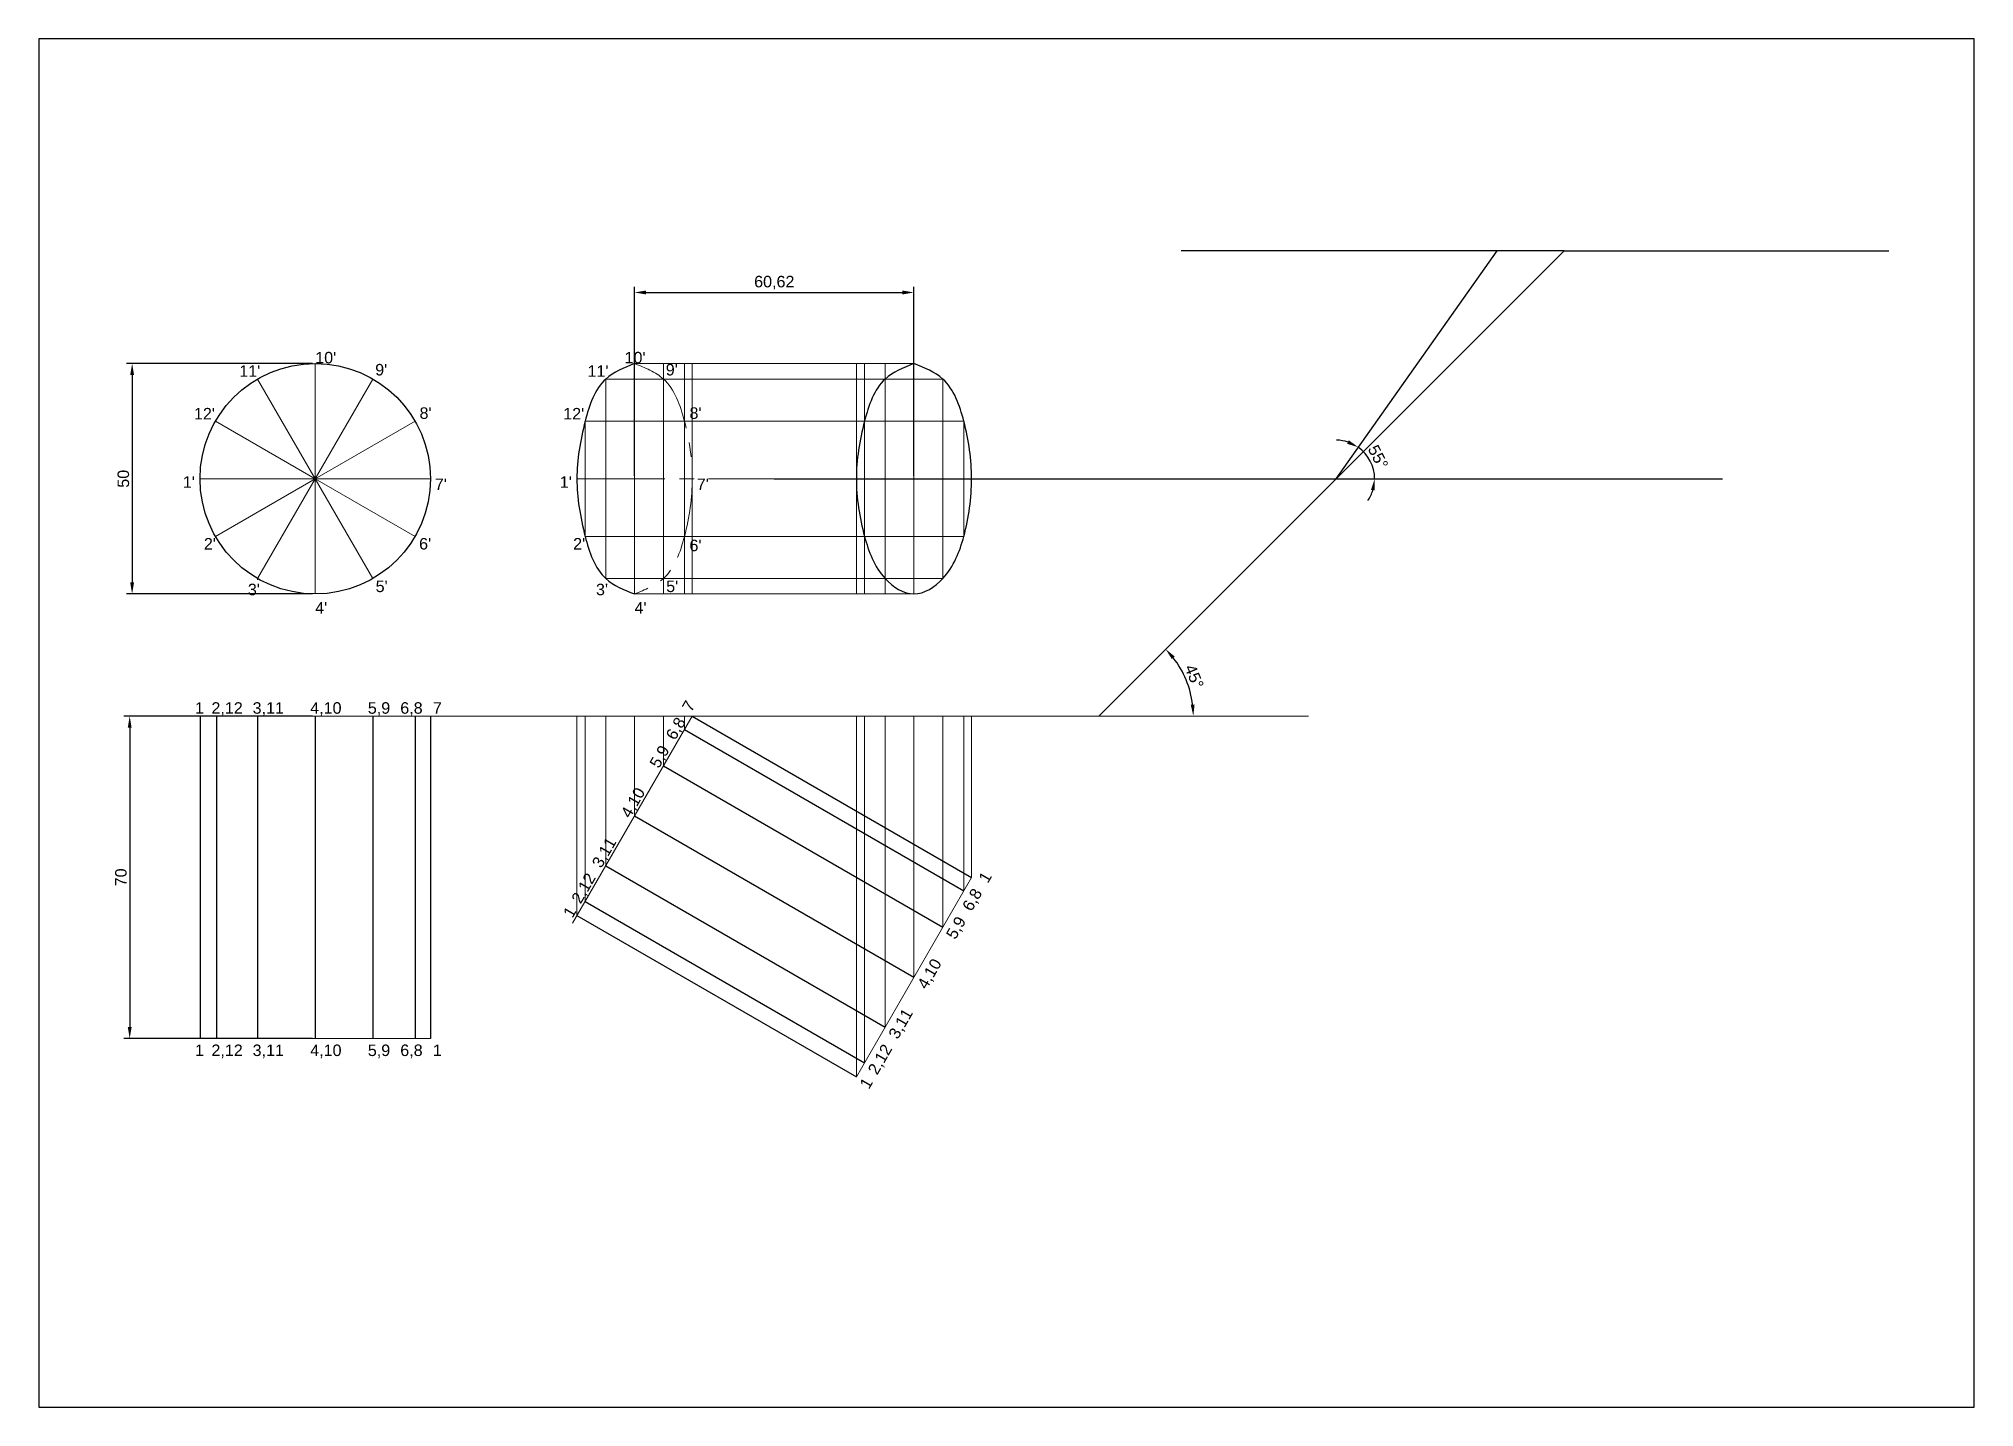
# Model space of a CAD drawing. Header units: millimetres. Extents: x 0 to 420, y 0 to 297.
import ezdxf

# ---------------------------------------------------------------- set-up
doc = ezdxf.new("R2010")
doc.units = ezdxf.units.MM
doc.linetypes.add('CENTER2', pattern=[28.575, 19.05, -3.175, 3.175, -3.175])
doc.styles.get("Standard").update_dxf_attribs({"font": 'arial.ttf'})
doc.dimstyles.new('ISO-25', dxfattribs={"dimtxt": 2.5, "dimasz": 2.5, "dimexe": 1.25, "dimexo": 0.625, "dimtad": 1, "dimtxsty": 'Standard', "dimcen": 2.5, "dimadec": 0, "dimazin": 0, "dimtfac": 1, "dimtmove": 0, "dimatfit": 3, "dimfxl": 1, "dimarcsym": 0})

# ---------------------------------------------------------------- blocks, each defined once
blk = doc.blocks.new('*D3')
at = {"color": 0, "lineweight": -2, "transparency": 16777216}
for p, q in [((59.38, 226.5), (19.02, 226.5)), ((20.27, 224), (20.27, 179)), ((59.38, 176.5), (19.02, 176.5))]:
    blk.add_line(p, q, dxfattribs=at)
at = {"color": 0, "transparency": 16777216}
for points in [[(19.85, 224), (20.69, 224), (20.27, 226.5)], [(19.85, 179), (20.69, 179), (20.27, 176.5)]]:
    blk.add_solid(points, dxfattribs=at)
at = {"layer": 'Defpoints', "color": 0, "transparency": 16777216}
for p in [(60, 226.5), (20.27, 176.5), (60, 176.5)]:
    blk.add_point(p, dxfattribs=at)
at = {"color": 0, "lineweight": 9, "transparency": 16777216, "insert": (18.37, 201.5), "char_height": 2.5, "attachment_point": 5, "rotation": 90}
blk.add_mtext('50', dxfattribs=at)
blk = doc.blocks.new('*D4')
at = {"color": 0, "lineweight": -2, "transparency": 16777216}
for p, q in [((59.38, 150), (18.49, 150)), ((19.74, 147.5), (19.74, 82.5)), ((59.38, 80), (18.49, 80))]:
    blk.add_line(p, q, dxfattribs=at)
at = {"color": 0, "transparency": 16777216}
for points in [[(19.33, 147.5), (20.16, 147.5), (19.74, 150)], [(19.33, 82.5), (20.16, 82.5), (19.74, 80)]]:
    blk.add_solid(points, dxfattribs=at)
at = {"layer": 'Defpoints', "color": 0, "transparency": 16777216}
for p in [(60, 150), (19.74, 80), (60, 80)]:
    blk.add_point(p, dxfattribs=at)
at = {"color": 0, "lineweight": 9, "transparency": 16777216, "insert": (17.84, 115), "char_height": 2.5, "attachment_point": 5, "rotation": 90}
blk.add_mtext('70', dxfattribs=at)
blk = doc.blocks.new('*D8')
at = {"color": 0, "lineweight": -2, "transparency": 16777216}
blk.add_arc((230, 150), 20.54, 6.9768, 38.0232, dxfattribs=at)
at = {"color": 0, "transparency": 16777216}
for points in [[(245.87, 162.38), (246.5, 162.93), (244.53, 164.53)], [(250.81, 152.52), (249.98, 152.47), (250.54, 150)]]:
    blk.add_solid(points, dxfattribs=at)
at = {"layer": 'Defpoints', "color": 0, "transparency": 16777216}
for p in [(316.31, 236.31), (249.84, 155.32), (35, 150), (230, 150), (275.57, 150)]:
    blk.add_point(p, dxfattribs=at)
at = {"color": 0, "transparency": 16777216, "insert": (250.73, 158.59), "char_height": 2.5, "attachment_point": 5, "rotation": 292.5}
blk.add_mtext('45°', dxfattribs=at)
blk = doc.blocks.new('*D9')
at = {"color": 0, "lineweight": -2, "transparency": 16777216}
for p, q in [((129.29, 202.12), (129.29, 243.18)), ((131.79, 241.93), (187.42, 241.93)), ((189.92, 202.12), (189.92, 243.18))]:
    blk.add_line(p, q, dxfattribs=at)
at = {"color": 0, "transparency": 16777216}
for points in [[(131.79, 242.35), (131.79, 241.51), (129.29, 241.93)], [(187.42, 242.35), (187.42, 241.51), (189.92, 241.93)]]:
    blk.add_solid(points, dxfattribs=at)
at = {"layer": 'Defpoints', "color": 0, "transparency": 16777216}
for p in [(189.92, 241.93), (129.29, 201.5), (189.92, 201.5)]:
    blk.add_point(p, dxfattribs=at)
at = {"color": 0, "transparency": 16777216, "insert": (159.61, 244.06), "char_height": 2.5, "attachment_point": 5}
blk.add_mtext('60,62', dxfattribs=at)
blk = doc.blocks.new('*D10')
at = {"color": 0, "lineweight": -2, "transparency": 16777216}
for start, end in [(71.8916, 89.0452), (0, 54.738), (325.6927, 342.8464)]:
    blk.add_arc((281.5, 201.5), 8.38, start, end, dxfattribs=at)
at = {"color": 0, "transparency": 16777216}
for points in [[(284.29, 209.84), (283.92, 209.09), (286.34, 208.34)], [(289.1, 199.09), (289.92, 198.97), (289.88, 201.5)]]:
    blk.add_solid(points, dxfattribs=at)
at = {"layer": 'Defpoints', "color": 0, "transparency": 16777216}
for p in [(316.5, 251), (289.46, 204.12), (159.61, 201.5), (281.5, 201.5), (365.38, 201.5)]:
    blk.add_point(p, dxfattribs=at)
at = {"color": 0, "transparency": 16777216, "insert": (290.63, 206.22), "char_height": 2.5, "attachment_point": 5, "rotation": 297.369}
blk.add_mtext('55°', dxfattribs=at)

msp = doc.modelspace()

# ---------------------------------------------------------------- linework, layer by layer
for p, q in [((330.997, 250.997), (247.912, 250.997)), ((281.5, 201.5), (330.997, 250.997)), ((281.5, 201.5), (316.497, 250.997)), ((330.997, 250.997), (401.487, 250.997)), ((159.605, 201.5), (365.384, 201.5)), ((230, 150), (281.5, 201.5)), ((35, 150), (35, 80)), ((38.561, 150), (38.561, 80)), ((47.5, 150), (47.5, 80)), ((60, 150), (60, 80)), ((72.5, 150), (72.5, 80)), ((81.651, 150), (81.651, 80)), ((85, 150), (85, 80)), ((140.12, 147.099), (200.741, 112.099)), ((141.794, 150), (202.416, 115)), ((135.544, 139.175), (196.166, 104.175)), ((129.294, 128.349), (189.916, 93.349)), ((123.044, 117.524), (183.666, 82.524)), ((118.575, 109.783), (179.197, 74.783)), ((116.794, 106.699), (177.416, 71.699))]:
    msp.add_line(p, q)
at = {"lineweight": 9}
for p, q in [((60, 201.5), (47.5, 223.151)), ((60, 226.5), (60, 176.5)), ((60, 201.5), (72.5, 223.151)), ((123.044, 223.151), (196.166, 223.151)), ((123.044, 179.849), (123.044, 223.151)), ((129.294, 176.5), (129.294, 226.5)), ((129.294, 226.5), (189.916, 226.5)), ((135.544, 176.5), (135.544, 226.5)), ((140.12, 176.5), (140.12, 226.5)), ((141.794, 176.5), (141.794, 226.5)), ((177.416, 215), (177.416, 226.5)), ((179.197, 215), (179.197, 226.5)), ((183.666, 215), (183.666, 226.5)), ((189.916, 215), (189.916, 226.5)), ((196.166, 215), (196.166, 223.151)), ((177.416, 176.5), (177.416, 215)), ((177.416, 176.5), (177.416, 215)), ((179.197, 176.5), (179.197, 215)), ((183.666, 176.5), (183.666, 215)), ((189.916, 176.5), (189.916, 215)), ((196.166, 179.849), (196.166, 215)), ((60, 201.5), (38.349, 214)), ((60, 201.5), (81.651, 214)), ((118.575, 214), (200.741, 214)), ((118.575, 189), (118.575, 214)), ((200.741, 189), (200.741, 214)), ((60, 201.5), (35, 201.5)), ((60, 201.5), (38.349, 189)), ((60, 201.5), (47.5, 179.849)), ((60, 201.5), (85, 201.5)), ((60, 201.5), (72.5, 179.849)), ((60, 201.5), (81.651, 189)), ((202.416, 201.496), (202.416, 201.5)), ((118.575, 189), (200.741, 189)), ((47.5, 179.849), (47.5, 179.554)), ((123.044, 179.849), (196.166, 179.849)), ((129.294, 176.5), (189.916, 176.5)), ((35, 150), (275.566, 150)), ((115.835, 105.038), (141.794, 150)), ((115.835, 105.038), (141.794, 150)), ((116.794, 106.699), (116.794, 150)), ((118.575, 109.783), (118.575, 150)), ((123.044, 117.524), (123.044, 150)), ((129.294, 128.349), (129.294, 150)), ((135.544, 139.175), (135.544, 150)), ((140.12, 147.099), (140.12, 150)), ((177.416, 71.699), (177.416, 150)), ((177.416, 115), (177.416, 150)), ((179.197, 74.783), (179.197, 150)), ((183.666, 82.524), (183.666, 150)), ((189.916, 93.349), (189.916, 150)), ((196.166, 104.175), (196.166, 150)), ((200.741, 112.099), (200.741, 150)), ((202.416, 115), (202.416, 150)), ((177.416, 71.699), (202.416, 115)), ((35, 80), (85, 80))]:
    msp.add_line(p, q, dxfattribs=at)
at = {"linetype": 'CENTER2', "lineweight": 9}
msp.add_line((116.794, 201.5), (202.416, 201.5), dxfattribs=at)
msp.add_lwpolyline([(0, 0), (420, 0), (420, 297), (0, 297)], close=True)
msp.add_circle((60, 201.5), 25)
for points in [[(129.294, 226.5), (123.044, 223.151), (118.575, 214), (116.794, 201.5), (118.575, 189), (123.044, 179.849), (129.294, 176.5)], [(189.916, 226.5), (196.166, 223.151), (200.741, 214), (202.416, 201.5), (200.741, 189), (196.166, 179.849), (189.916, 176.5), (183.666, 179.849), (179.197, 189), (177.416, 201.5), (179.197, 214), (183.666, 223.151), (189.916, 226.5)]]:
    msp.add_spline(points, degree=3)
msp.add_spline([(129.294, 226.5), (135.544, 223.151), (140.12, 214), (141.794, 201.5), (140.12, 189), (135.544, 179.849), (129.294, 176.5)], degree=3, dxfattribs=at)

# ---------------------------------------------------------------- texts
at = {"lineweight": 9, "char_height": 2.5}
for s, width, insert, attachment_point in [("10'", 7.70673, (60, 226.5), 7), ("10'", 7.70673, (127.122, 226.5), 7), ("11'", 5.87879, (43.533, 226.126), 1), ("9'", 5.87879, (73.016, 226.419), 1), ("11'", 5.87879, (119.078, 226.126), 1), ("9'", 5.87879, (136.06, 226.419), 1), ("12'", 5.87879, (33.691, 216.873), 1), ("8'", 5.87879, (82.638, 216.999), 1), ("12'", 5.87879, (113.811, 216.873), 1), ("8'", 5.87879, (141.213, 216.999), 1), ("1'", 5.87879, (31.272, 202.043), 1), ("1'", 5.87879, (113.066, 202.043), 1), ("7'", 5.87879, (85.943, 201.557), 1), ("7'", 5.87879, (142.788, 201.557), 1), ("2'", 5.87879, (35.844, 188.64), 1), ("6'", 5.87879, (82.541, 188.64), 1), ("2'", 5.87879, (115.963, 188.64), 1), ("6'", 5.87879, (141.21, 188.281), 1), ("3'", 5.87879, (45.383, 178.721), 1), ("5'", 5.87879, (73.113, 179.414), 1), ("3'", 5.87879, (120.927, 178.721), 1), ("5'", 5.87879, (136.157, 179.414), 1), ("4'", 7.70673, (60, 174.756), 1), ("4'", 7.70673, (129.294, 174.756), 1), ('1', 2.63551, (33.915, 153.009), 1), ('2,12', 2.63551, (37.476, 153.009), 1), ('3,11', 2.63551, (46.415, 153.009), 1), ('4,10', 2.5, (58.915, 153.009), 1), ('5,9', 2.63551, (71.415, 153.009), 1), ('6,8', 2.63551, (78.455, 153.009), 1), ('7', 2.63551, (85.536, 153.009), 1), ('1', 2.63551, (33.915, 78.725), 1), ('2,12', 2.63551, (37.476, 78.725), 1), ('3,11', 2.63551, (46.415, 78.725), 1), ('4,10', 2.5, (58.915, 78.725), 1), ('5,9', 2.63551, (71.415, 78.725), 1), ('6,8', 2.63551, (78.455, 78.725), 1), ('1', 2.63551, (85.536, 78.725), 1)]:
    msp.add_mtext_dynamic_manual_height_columns(s, width=width, gutter_width=12.5, heights=[0], dxfattribs=dict(at, insert=insert, attachment_point=attachment_point))
at = {"lineweight": 9, "char_height": 2.5, "attachment_point": 1, "rotation": 60}
for s, width, insert in [('7', 2.63551, (139.456, 151.968)), ('6,8', 2.63551, (135.916, 145.837)), ('5,9', 2.63551, (132.396, 139.74)), ('4,10', 2.5, (126.146, 128.915)), ('3,11', 2.63551, (119.896, 118.089)), ('2,12', 2.63551, (115.427, 110.348)), ('1', 2.63551, (203.788, 114.826)), ('6,8', 2.63551, (200.248, 108.695)), ('1', 2.63551, (113.646, 107.264)), ('5,9', 2.63551, (196.728, 102.598)), ('4,10', 2.5, (190.478, 91.773)), ('3,11', 2.63551, (184.228, 80.947)), ('2,12', 2.63551, (179.758, 73.206)), ('1', 2.63551, (177.978, 70.122))]:
    msp.add_mtext_dynamic_manual_height_columns(s, width=width, gutter_width=12.5, heights=[0], dxfattribs=dict(at, insert=insert))

# ---------------------------------------------------------------- dimensions: what is measured, and where the dimension line sits
for base, line1, line2, picture, middle in [((289.46, 204.124), ((281.5, 201.5), (316.497, 250.997)), ((159.605, 201.5), (365.384, 201.5)), '*D10', (290.627, 206.225)), ((249.843, 155.317), ((230, 150), (316.313, 236.313)), ((35, 150), (275.566, 150)), '*D8', (250.732, 158.587))]:
    dim = msp.add_angular_dim_2l(base=base, line1=line1, line2=line2, dimstyle='ISO-25')
    dim.commit()
    dim.dimension.update_dxf_attribs({"geometry": picture, "text_midpoint": middle})
dim = msp.add_linear_dim(base=(189.916, 241.93), p1=(129.294, 201.5), p2=(189.916, 201.5), dimstyle='ISO-25')
dim.commit()
dim.dimension.update_dxf_attribs({"geometry": '*D9', "text_midpoint": (159.605, 244.057)})
at = {"lineweight": 9}
for base, p1, p2, picture, middle in [((20.269, 176.5), (60, 226.5), (60, 176.5), '*D3', (18.368, 201.5)), ((19.743, 80), (60, 150), (60, 80), '*D4', (17.841, 115))]:
    dim = msp.add_linear_dim(base=base, p1=p1, p2=p2, angle=90, dimstyle='ISO-25', dxfattribs=at)
    dim.commit()
    dim.dimension.update_dxf_attribs({"geometry": picture, "text_midpoint": middle})

doc.saveas('drawing.dxf')
